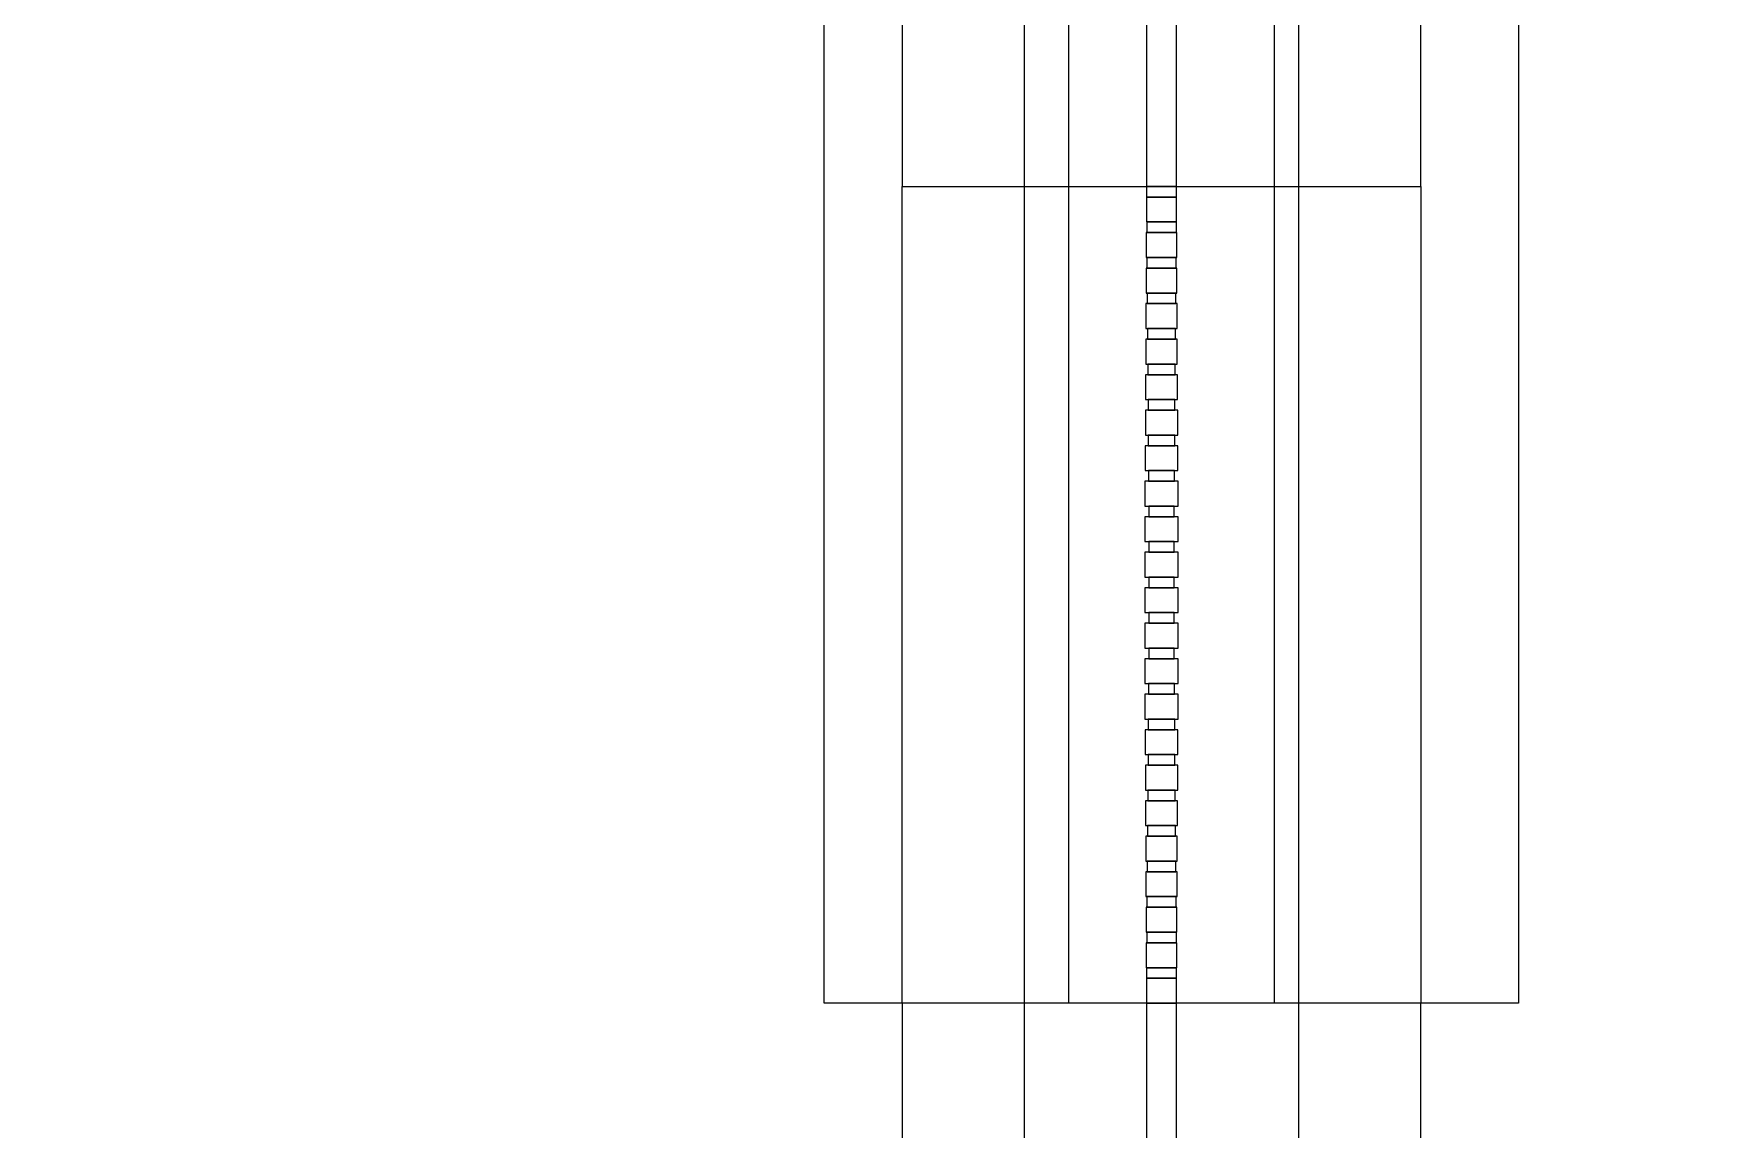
# Model space of a CAD drawing. Extents: x -7000 to 3750, y -6210 to 6210.
# Drawn here: x -4233.16 to -4212.49, y 2813.42 to 2826.88 of the extents above; entities that cross this region are included whole.
import ezdxf

# ---------------------------------------------------------------- set-up
doc = ezdxf.new("R2010")
doc.units = 0

msp = doc.modelspace()

# ---------------------------------------------------------------- linework, layer by layer
at = {"layer": 'EOS6MetalLayer'}
for points in [[(-4220.45, 2814.972), (-4223.45, 2814.972), (-4223.45, 3048.5), (-4367.564, 3048.5), (-4367.564, 2814.972), (-4370.564, 2814.972), (-4370.564, 3051.5), (-4223.45, 3051.5), (-4223.45, 3285.028), (-4220.45, 3285.028)], [(-4217.921, 3285.028), (-4214.921, 3285.028), (-4214.921, 3051.5), (-4070.807, 3051.5), (-4070.807, 3285.028), (-4067.807, 3285.028), (-4067.807, 3048.5), (-4214.921, 3048.5), (-4214.921, 2814.972), (-4217.921, 2814.972)]]:
    msp.add_lwpolyline(points, close=True, dxfattribs=at)
at = {"layer": 'HBSiProtectLayer'}
msp.add_lwpolyline([(-4220.993, 2770), (-4217.621, 2770), (-4217.621, 3330), (-4220.993, 3330)], close=True, dxfattribs=at)
at = {"layer": 'NegLayer'}
for points in [[(-4222.493, 2825), (-4216.121, 2825), (-4216.121, 3275), (-4222.493, 3275)], [(-4222.493, 2825), (-4216.121, 2825), (-4216.121, 2814.972), (-4222.493, 2814.972)], [(-4222.493, 2770), (-4216.121, 2770), (-4216.121, 2814.972), (-4222.493, 2814.972)]]:
    msp.add_lwpolyline(points, close=True, dxfattribs=at)
at = {"layer": 'SiLayer'}
for points in [[(-4219.493, 2825), (-4219.121, 2825), (-4219.121, 3275), (-4219.493, 3275)], [(-4219.493, 2824.8692), (-4219.121, 2824.8692), (-4219.121, 2825), (-4219.493, 2825)], [(-4219.493, 2824.564), (-4219.121, 2824.564), (-4219.121, 2824.8692), (-4219.493, 2824.8692)], [(-4219.4892, 2824.4332), (-4219.1248, 2824.4332), (-4219.1248, 2824.564), (-4219.4892, 2824.564)], [(-4219.4948, 2824.128), (-4219.1192, 2824.128), (-4219.1192, 2824.4332), (-4219.4948, 2824.4332)], [(-4219.4856, 2823.9972), (-4219.1284, 2823.9972), (-4219.1284, 2824.128), (-4219.4856, 2824.128)], [(-4219.4967, 2823.692), (-4219.1173, 2823.692), (-4219.1173, 2823.9972), (-4219.4967, 2823.9972)], [(-4219.4821, 2823.5612), (-4219.1319, 2823.5612), (-4219.1319, 2823.692), (-4219.4821, 2823.692)], [(-4219.4988, 2823.256), (-4219.1152, 2823.256), (-4219.1152, 2823.5612), (-4219.4988, 2823.5612)], [(-4219.4787, 2823.1252), (-4219.1353, 2823.1252), (-4219.1353, 2823.256), (-4219.4787, 2823.256)], [(-4219.5009, 2822.82), (-4219.1131, 2822.82), (-4219.1131, 2823.1252), (-4219.5009, 2823.1252)], [(-4219.4754, 2822.6892), (-4219.1386, 2822.6892), (-4219.1386, 2822.82), (-4219.4754, 2822.82)], [(-4219.5032, 2822.384), (-4219.1108, 2822.384), (-4219.1108, 2822.6892), (-4219.5032, 2822.6892)], [(-4219.5055, 2821.948), (-4219.1085, 2821.948), (-4219.1085, 2822.2532), (-4219.5055, 2822.2532)], [(-4219.4722, 2822.2532), (-4219.1418, 2822.2532), (-4219.1418, 2822.384), (-4219.4722, 2822.384)], [(-4219.508, 2821.512), (-4219.106, 2821.512), (-4219.106, 2821.8172), (-4219.508, 2821.8172)], [(-4219.4691, 2821.8172), (-4219.1449, 2821.8172), (-4219.1449, 2821.948), (-4219.4691, 2821.948)], [(-4219.5104, 2821.076), (-4219.1036, 2821.076), (-4219.1036, 2821.3812), (-4219.5104, 2821.3812)], [(-4219.466, 2821.3812), (-4219.148, 2821.3812), (-4219.148, 2821.512), (-4219.466, 2821.512)], [(-4219.513, 2820.64), (-4219.101, 2820.64), (-4219.101, 2820.9452), (-4219.513, 2820.9452)], [(-4219.463, 2820.9452), (-4219.151, 2820.9452), (-4219.151, 2821.076), (-4219.463, 2821.076)], [(-4219.463, 2820.5092), (-4219.151, 2820.5092), (-4219.151, 2820.64), (-4219.463, 2820.64)], [(-4219.513, 2820.204), (-4219.101, 2820.204), (-4219.101, 2820.5092), (-4219.513, 2820.5092)], [(-4219.463, 2820.0732), (-4219.151, 2820.0732), (-4219.151, 2820.204), (-4219.463, 2820.204)], [(-4219.513, 2819.768), (-4219.101, 2819.768), (-4219.101, 2820.0732), (-4219.513, 2820.0732)], [(-4219.463, 2819.6372), (-4219.151, 2819.6372), (-4219.151, 2819.768), (-4219.463, 2819.768)], [(-4219.513, 2819.332), (-4219.101, 2819.332), (-4219.101, 2819.6372), (-4219.513, 2819.6372)], [(-4219.463, 2819.2012), (-4219.151, 2819.2012), (-4219.151, 2819.332), (-4219.463, 2819.332)], [(-4219.513, 2818.896), (-4219.101, 2818.896), (-4219.101, 2819.2012), (-4219.513, 2819.2012)], [(-4219.466, 2818.7652), (-4219.148, 2818.7652), (-4219.148, 2818.896), (-4219.466, 2818.896)], [(-4219.5104, 2818.46), (-4219.1036, 2818.46), (-4219.1036, 2818.7652), (-4219.5104, 2818.7652)], [(-4219.4691, 2818.3292), (-4219.1449, 2818.3292), (-4219.1449, 2818.46), (-4219.4691, 2818.46)], [(-4219.508, 2818.024), (-4219.106, 2818.024), (-4219.106, 2818.3292), (-4219.508, 2818.3292)], [(-4219.5055, 2817.588), (-4219.1085, 2817.588), (-4219.1085, 2817.8932), (-4219.5055, 2817.8932)], [(-4219.4722, 2817.8932), (-4219.1418, 2817.8932), (-4219.1418, 2818.024), (-4219.4722, 2818.024)], [(-4219.5032, 2817.152), (-4219.1108, 2817.152), (-4219.1108, 2817.4572), (-4219.5032, 2817.4572)], [(-4219.4754, 2817.4572), (-4219.1386, 2817.4572), (-4219.1386, 2817.588), (-4219.4754, 2817.588)], [(-4219.5009, 2816.716), (-4219.1131, 2816.716), (-4219.1131, 2817.0212), (-4219.5009, 2817.0212)], [(-4219.4787, 2817.0212), (-4219.1353, 2817.0212), (-4219.1353, 2817.152), (-4219.4787, 2817.152)], [(-4219.4821, 2816.5852), (-4219.1319, 2816.5852), (-4219.1319, 2816.716), (-4219.4821, 2816.716)], [(-4219.4988, 2816.28), (-4219.1152, 2816.28), (-4219.1152, 2816.5852), (-4219.4988, 2816.5852)], [(-4219.4856, 2816.1492), (-4219.1284, 2816.1492), (-4219.1284, 2816.28), (-4219.4856, 2816.28)], [(-4219.4967, 2815.844), (-4219.1173, 2815.844), (-4219.1173, 2816.1492), (-4219.4967, 2816.1492)], [(-4219.4892, 2815.7132), (-4219.1248, 2815.7132), (-4219.1248, 2815.844), (-4219.4892, 2815.844)], [(-4219.4948, 2815.408), (-4219.1192, 2815.408), (-4219.1192, 2815.7132), (-4219.4948, 2815.7132)], [(-4219.493, 2815.2772), (-4219.121, 2815.2772), (-4219.121, 2815.408), (-4219.493, 2815.408)], [(-4219.493, 2814.972), (-4219.121, 2814.972), (-4219.121, 2815.2772), (-4219.493, 2815.2772)], [(-4219.493, 2770), (-4219.121, 2770), (-4219.121, 2814.972), (-4219.493, 2814.972)]]:
    msp.add_lwpolyline(points, close=True, dxfattribs=at)

doc.saveas('drawing.dxf')
